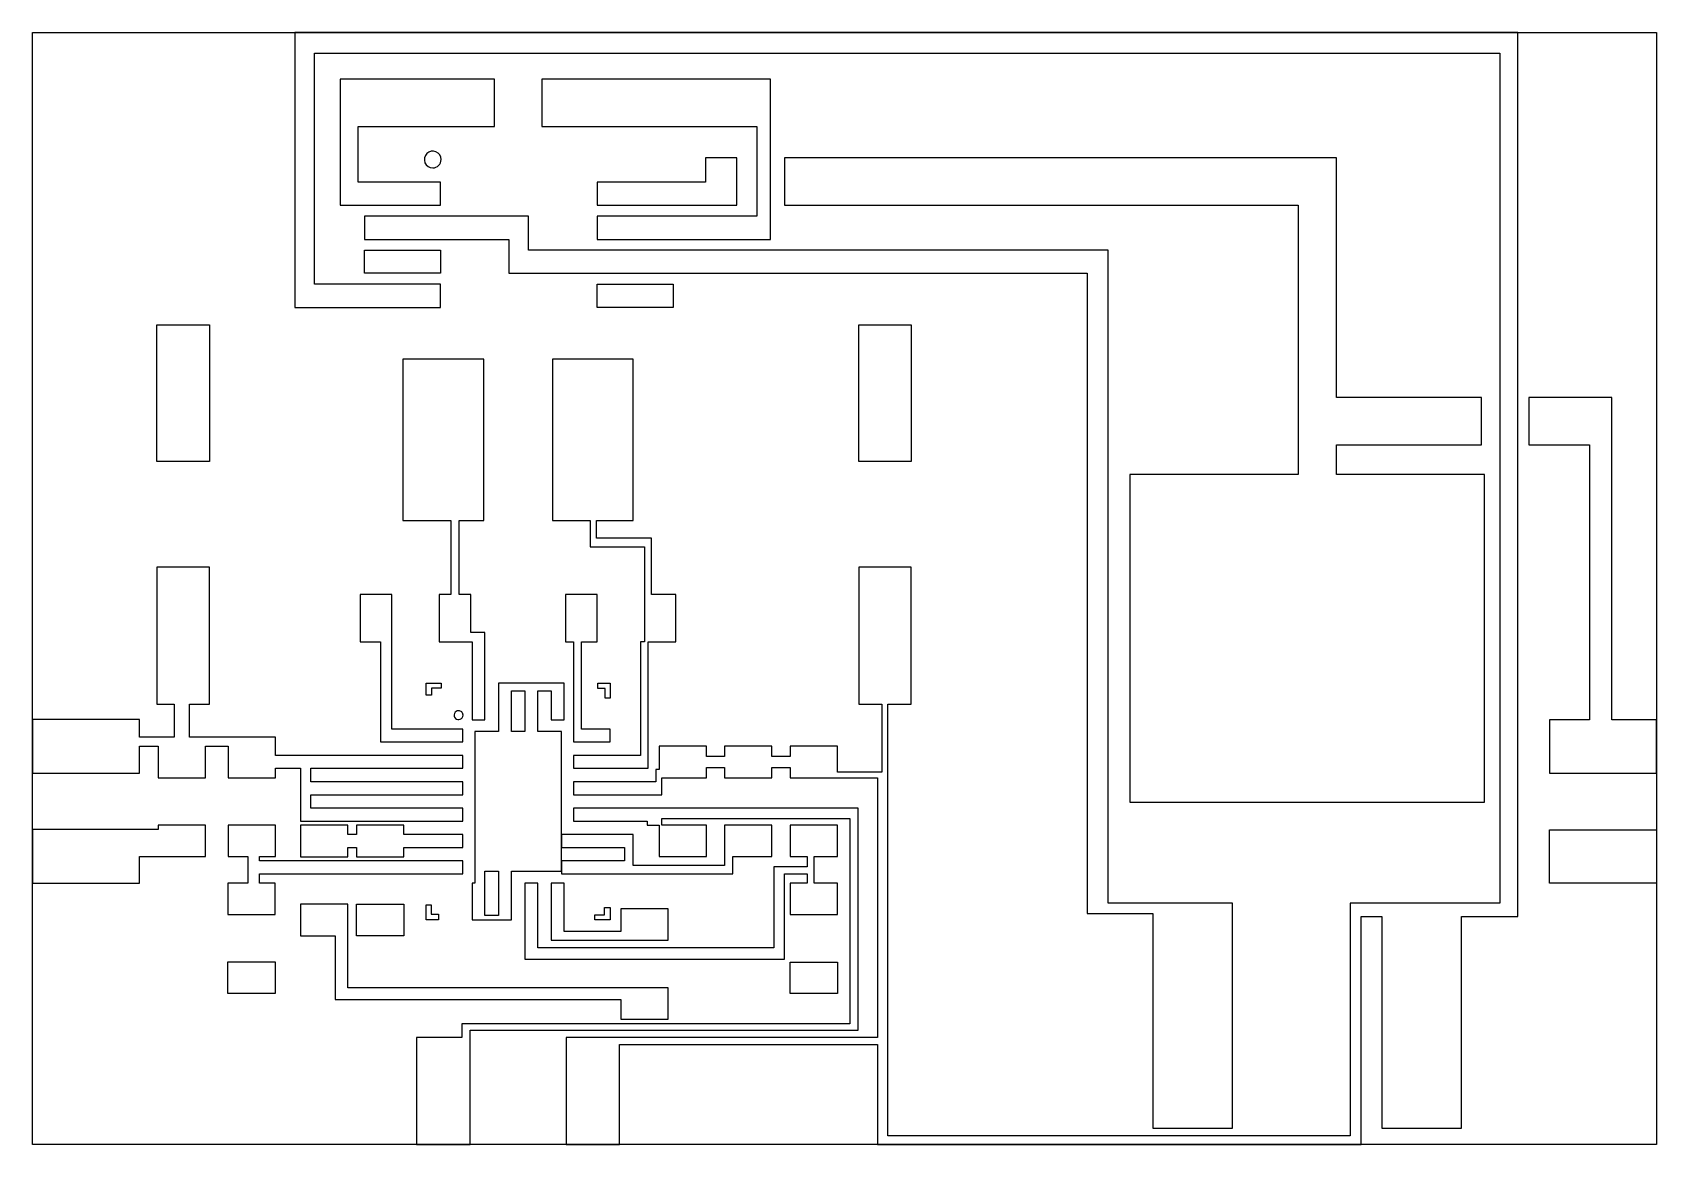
# Model space of a CAD drawing. Extents: x 95.8 to 126.6, y 142 to 163.1.
import ezdxf

# ---------------------------------------------------------------- set-up
doc = ezdxf.new("R2010")
doc.units = 0
doc.layers.add('bounding-box', color=7, linetype='CONTINUOUS')
doc.layers.add('drawing', color=7, linetype='CONTINUOUS')

msp = doc.modelspace()

# ---------------------------------------------------------------- linework, layer by layer
at = {"layer": 'bounding-box', "color": 7}
msp.add_lwpolyline([(95.79229, 163.08025), (126.586613, 163.08025), (126.586613, 141.994059), (95.79229, 141.994059)], close=True, dxfattribs=at)
at = {"layer": 'drawing', "color": 7}
for points in [[(100.767493, 163.08001), (100.767493, 162.68727), (100.767493, 157.864826), (101.139044, 157.864826), (102.090409, 157.864826), (103.530632, 157.864826), (103.530632, 158.305109), (102.090409, 158.305109), (101.139044, 158.305109), (101.139044, 162.68727), (123.617258, 162.68727), (123.617258, 146.567324), (122.891723, 146.567324), (121.381219, 146.567324), (120.775056, 146.567324), (120.775056, 146.315661), (120.775056, 142.160358), (112.010734, 142.160358), (112.010734, 143.888934), (112.010734, 144.025359), (112.010734, 149.055543), (112.010734, 150.346421), (112.456183, 150.346421), (112.456183, 152.942129), (111.460895, 152.942129), (111.460895, 150.346421), (111.894978, 150.346421), (111.894978, 149.055543), (111.813847, 149.055543), (111.058853, 149.055543), (111.058853, 149.546988), (110.161751, 149.546988), (110.161751, 149.349066), (109.812935, 149.349066), (109.812935, 149.546988), (108.915831, 149.546988), (108.915831, 149.349066), (108.573733, 149.349066), (108.573733, 149.546988), (107.676631, 149.546988), (107.676631, 149.103602), (107.612036, 149.103602), (107.612036, 148.87261), (106.744904, 148.87261), (106.049856, 148.87261), (106.049856, 148.627664), (106.744904, 148.627664), (107.723656, 148.627664), (107.723656, 148.87261), (107.723656, 148.950125), (108.573733, 148.950125), (108.573733, 149.14081), (108.915831, 149.14081), (108.915831, 148.950125), (109.812935, 148.950125), (109.812935, 149.14081), (110.161751, 149.14081), (110.161751, 148.950125), (111.058853, 148.950125), (111.813847, 148.950125), (111.813847, 144.025359), (106.924738, 144.025359), (106.924738, 144.02483), (105.909297, 144.02483), (105.909297, 141.993946), (106.924738, 141.993946), (106.924738, 143.888921), (111.813847, 143.888921), (111.813847, 141.993946), (112.010734, 141.993946), (120.775056, 141.993946), (120.987445, 141.993946), (120.987445, 142.160345), (120.987445, 146.315648), (121.381219, 146.315648), (121.381219, 142.300905), (122.891723, 142.300905), (122.891723, 146.315648), (123.959357, 146.315648), (123.959357, 146.567311), (123.959357, 162.687257), (123.959357, 163.079997), (123.617258, 163.079997)], [(101.629455, 162.195828), (101.629455, 161.298724), (101.629455, 160.245042), (101.629455, 159.804759), (102.090409, 159.804759), (103.530632, 159.804759), (103.530632, 160.245042), (102.090409, 160.245042), (101.966902, 160.245042), (101.966902, 161.298724), (103.952827, 161.298724), (104.550206, 161.298724), (104.550206, 162.195828), (103.952827, 162.195828), (101.966902, 162.195828)], [(105.449893, 162.195828), (105.449893, 161.298724), (106.047271, 161.298724), (109.525095, 161.298724), (109.525095, 159.594953), (107.940696, 159.594953), (106.500474, 159.594953), (106.500474, 159.15467), (107.940696, 159.15467), (109.783479, 159.15467), (109.783479, 159.594953), (109.783479, 162.195828), (106.047271, 162.195828)], [(103.540443, 160.67216)], [(108.552545, 160.701861), (108.552545, 160.245042), (107.940696, 160.245042), (106.500474, 160.245042), (106.500474, 159.804759), (107.940696, 159.804759), (108.552545, 159.804759), (109.149926, 159.804759), (109.149926, 160.701861)], [(110.050129, 160.701861), (110.050129, 159.804759), (110.646992, 159.804759), (119.792169, 159.804759), (119.792169, 156.159502), (119.792169, 155.262401), (119.792169, 154.700677), (116.601151, 154.700677), (116.601151, 148.486586), (123.325288, 148.486586), (123.325288, 154.700677), (120.519773, 154.700677), (120.519773, 155.262401), (122.671063, 155.262401), (123.267926, 155.262401), (123.267926, 156.159502), (122.671063, 156.159502), (120.519773, 156.159502), (120.519773, 160.701861), (110.646992, 160.701861)], [(102.090409, 159.594953), (102.090409, 159.15467), (103.530632, 159.15467), (104.824608, 159.15467), (104.824608, 158.514915), (105.196678, 158.514915), (106.500474, 158.514915), (107.940696, 158.514915), (115.791897, 158.514915), (115.791897, 146.567324), (115.791897, 146.37302), (117.034716, 146.37302), (117.034716, 142.300918), (118.545217, 142.300918), (118.545217, 146.567324), (117.034716, 146.567324), (116.188772, 146.567324), (116.188772, 158.514915), (116.188772, 158.954682), (115.791897, 158.954682), (107.940696, 158.954682), (106.500474, 158.954682), (105.196678, 158.954682), (105.196678, 159.594953), (104.999791, 159.594953), (103.530632, 159.594953)], [(103.53058, 158.9549), (103.53058, 158.514764), (102.090443, 158.514764), (102.090443, 158.9549)], [(107.94044, 158.3049), (107.94044, 157.864764), (106.500303, 157.864764), (106.500303, 158.3049)], [(98.152466, 157.53799), (99.148144, 157.53799), (99.148144, 154.942312), (98.152466, 154.942312)], [(111.46072, 157.53799), (112.456398, 157.53799), (112.456398, 154.942312), (111.46072, 154.942312)], [(102.815944, 156.887106), (102.815944, 153.829412), (103.723899, 153.829412), (103.723899, 152.420196), (103.503758, 152.420196), (103.503758, 151.523095), (104.101137, 151.523095), (104.127489, 151.523095), (104.127489, 150.744847), (104.127489, 150.049799), (104.372438, 150.049799), (104.372438, 150.744847), (104.372438, 151.523095), (104.372438, 151.702927), (104.127489, 151.702927), (104.101137, 151.702927), (104.101137, 152.420196), (103.88203, 152.420196), (103.88203, 153.829412), (104.350218, 153.829412), (104.350218, 156.887106)], [(105.649881, 156.887106), (105.649881, 153.829412), (106.369732, 153.829412), (106.369732, 153.493515), (106.369732, 153.328667), (107.396027, 153.328667), (107.396027, 152.420196), (107.396027, 151.523095), (107.321097, 151.523095), (107.321097, 149.372321), (106.744904, 149.372321), (106.049856, 149.372321), (106.049856, 149.127375), (106.744904, 149.127375), (107.46424, 149.127375), (107.46424, 149.372321), (107.46424, 151.523095), (107.993406, 151.523095), (107.993406, 152.420196), (107.529869, 152.420196), (107.529869, 153.493515), (106.484972, 153.493515), (106.484972, 153.829412), (107.184154, 153.829412), (107.184154, 156.887106)], [(124.168131, 156.159502), (124.168131, 155.262401), (124.76551, 155.262401), (125.315865, 155.262401), (125.315865, 150.049799), (124.555704, 150.049799), (124.555704, 149.034874), (126.586587, 149.034874), (126.586587, 150.049799), (125.742193, 150.049799), (125.742193, 156.159502), (124.76551, 156.159502)], [(98.152663, 152.942129), (98.152663, 150.346421), (98.478741, 150.346421), (98.478741, 149.71907), (97.823484, 149.71907), (97.823484, 150.051866), (95.792085, 150.051866), (95.792085, 149.03694), (97.823484, 149.03694), (97.823484, 149.546988), (98.174885, 149.546988), (98.174885, 148.950125), (99.071987, 148.950125), (99.071987, 149.546988), (99.501419, 149.546988), (99.501419, 148.950125), (100.398521, 148.950125), (100.398521, 149.127375), (100.873429, 149.127375), (100.873429, 148.87261), (100.873429, 148.627664), (100.873429, 148.127435), (101.067215, 148.127435), (103.255195, 148.127435), (103.950242, 148.127435), (103.950242, 148.372381), (103.255195, 148.372381), (101.067215, 148.372381), (101.067215, 148.627664), (103.255195, 148.627664), (103.950242, 148.627664), (103.950242, 148.87261), (103.255195, 148.87261), (101.067215, 148.87261), (101.067215, 149.127375), (103.255195, 149.127375), (103.950242, 149.127375), (103.950242, 149.372321), (103.255195, 149.372321), (100.398521, 149.372321), (100.398521, 149.546988), (100.398521, 149.71907), (98.768132, 149.71907), (98.768132, 150.346421), (99.147952, 150.346421), (99.147952, 152.942129)], [(102.006692, 152.420196), (102.006692, 151.523095), (102.393233, 151.523095), (102.393233, 149.872547), (102.393233, 149.627601), (103.255195, 149.627601), (103.950242, 149.627601), (103.950242, 149.872547), (103.255195, 149.872547), (102.604071, 149.872547), (102.604071, 151.523095), (102.603542, 151.523095), (102.603542, 152.420196)], [(105.898962, 152.420196), (105.898962, 151.523095), (106.049856, 151.523095), (106.049856, 149.872547), (106.049856, 149.627601), (106.744904, 149.627601), (106.744904, 149.872547), (106.202817, 149.872547), (106.202817, 151.523095), (106.496341, 151.523095), (106.496341, 152.420196)], [(103.25506, 150.74494), (103.54178, 150.74494), (103.54178, 150.64974), (103.35999, 150.64974), (103.35999, 150.5118), (103.25506, 150.5118)], [(104.627721, 150.744847), (104.627721, 150.596018), (104.627721, 150.049799), (104.627721, 149.822422), (104.17762, 149.822422), (104.17762, 147.177623), (104.17762, 146.950245), (104.127492, 146.950245), (104.127492, 146.255198), (104.37244, 146.255198), (104.872667, 146.255198), (104.872667, 146.338396), (104.872667, 146.950245), (104.872667, 147.177623), (105.822479, 147.177623), (105.822479, 149.822422), (105.372378, 149.822422), (105.372378, 150.049799), (105.372378, 150.596018), (105.627661, 150.596018), (105.627661, 150.049799), (105.872607, 150.049799), (105.872607, 150.596018), (105.872607, 150.744847), (105.627661, 150.744847), (104.872667, 150.744847)], [(104.872667, 150.596018), (105.127432, 150.596018), (105.127432, 150.049799), (105.127432, 149.822422), (104.872667, 149.822422), (104.872667, 150.049799)], [(106.74492, 150.74494), (106.74492, 150.45822), (106.64972, 150.45822), (106.64972, 150.64001), (106.51178, 150.64001), (106.51178, 150.74494)], [(103.87109, 150.220246)], [(106.049856, 148.372381), (106.049856, 148.127435), (106.744904, 148.127435), (107.449254, 148.127435), (107.449254, 148.04992), (107.676631, 148.04992), (107.676631, 147.452541), (108.573733, 147.452541), (108.573733, 148.04992), (107.723656, 148.04992), (107.723656, 148.175494), (111.290879, 148.175494), (111.290879, 144.283224), (103.931123, 144.283224), (103.931123, 144.163852), (103.931123, 144.024843), (103.07536, 144.024843), (103.07536, 141.993959), (104.090286, 141.993959), (104.090286, 144.024843), (104.090286, 144.163852), (111.447975, 144.163852), (111.447975, 144.283224), (111.447975, 148.372381), (111.290879, 148.372381), (107.723656, 148.372381), (107.449254, 148.372381), (106.744904, 148.372381)], [(98.174885, 148.04992), (98.174885, 147.965171), (97.823484, 147.965171), (95.792085, 147.965171), (95.792085, 146.950245), (97.823484, 146.950245), (97.823484, 147.453057), (98.174885, 147.453057), (99.071987, 147.453057), (99.071987, 148.04992)], [(99.501419, 148.04992), (99.501419, 147.452541), (99.872973, 147.452541), (99.872973, 146.95283), (99.494185, 146.95283), (99.494185, 146.355451), (100.391287, 146.355451), (100.391287, 146.95283), (100.099832, 146.95283), (100.099832, 147.127495), (103.255195, 147.127495), (103.950242, 147.127495), (103.950242, 147.372444), (103.255195, 147.372444), (100.099832, 147.372444), (100.099832, 147.452541), (100.398521, 147.452541), (100.398521, 148.04992)], [(100.873429, 148.047338), (100.873429, 147.449956), (101.770531, 147.449956), (101.770531, 147.627724), (101.934345, 147.627724), (101.934345, 147.449956), (102.831965, 147.449956), (102.831965, 147.627724), (103.255195, 147.627724), (103.950242, 147.627724), (103.950242, 147.87267), (103.255195, 147.87267), (102.831965, 147.87267), (102.831965, 148.047338), (101.934345, 148.047338), (101.934345, 147.87267), (101.770531, 147.87267), (101.770531, 148.047338)], [(110.161751, 148.04992), (110.161751, 147.453057), (110.479561, 147.453057), (110.479561, 147.260305), (109.851691, 147.260305), (109.851691, 147.124913), (109.851691, 145.720864), (105.372378, 145.720864), (105.372378, 146.255198), (105.372378, 146.950245), (105.127432, 146.950245), (105.127432, 146.255198), (105.127432, 145.720864), (105.127432, 145.511058), (109.851691, 145.511058), (110.050129, 145.511058), (110.050129, 147.124913), (110.479561, 147.124913), (110.479561, 146.950245), (110.161751, 146.950245), (110.161751, 146.352866), (111.058853, 146.352866), (111.058853, 146.950245), (110.746211, 146.950245), (110.612368, 146.950245), (110.612368, 147.453057), (110.746211, 147.453057), (111.058853, 147.453057), (111.058853, 148.04992)], [(108.915831, 148.04992), (108.915831, 147.453057), (108.915831, 147.287176), (107.179503, 147.287176), (107.179503, 147.87267), (107.019306, 147.87267), (106.744904, 147.87267), (106.049856, 147.87267), (105.822479, 147.87267), (105.822479, 147.627724), (106.049856, 147.627724), (106.744904, 147.627724), (107.019306, 147.627724), (107.019306, 147.372444), (106.744904, 147.372444), (106.049856, 147.372444), (105.822479, 147.372444), (105.822479, 147.127495), (106.049856, 147.127495), (106.744904, 147.127495), (107.019306, 147.127495), (108.915831, 147.127495), (109.06931, 147.127495), (109.06931, 147.453057), (109.812935, 147.453057), (109.812935, 148.04992)], [(126.58662, 147.96297), (126.58662, 146.947942), (124.555592, 146.947942), (124.555592, 147.96297)], [(104.37244, 147.177623), (104.627721, 147.177623), (104.627721, 146.950245), (104.627721, 146.338396), (104.37244, 146.338396), (104.37244, 146.950245)], [(105.627661, 146.950245), (105.627661, 146.255198), (105.627661, 145.867107), (105.872607, 145.867107), (106.945926, 145.867107), (107.843546, 145.867107), (107.843546, 146.464489), (106.945926, 146.464489), (106.945926, 146.036089), (105.872607, 146.036089), (105.872607, 146.255198), (105.872607, 146.950245)], [(100.873429, 146.549754), (100.873429, 145.952891), (101.528686, 145.952891), (101.528686, 144.967421), (101.528686, 144.745729), (106.945926, 144.745729), (106.945926, 144.370042), (107.843546, 144.370042), (107.843546, 144.967421), (106.945926, 144.967421), (101.770531, 144.967421), (101.770531, 145.952891), (101.770531, 146.549754)], [(102.83173, 146.54999), (102.83173, 145.952787), (101.934527, 145.952787), (101.934527, 146.54999)], [(103.25506, 146.25507), (103.25506, 146.54179), (103.35026, 146.54179), (103.35026, 146.36), (103.4882, 146.36), (103.4882, 146.25507)], [(106.74492, 146.25507), (106.4582, 146.25507), (106.4582, 146.35027), (106.63999, 146.35027), (106.63999, 146.48821), (106.74492, 146.48821)], [(100.39146, 145.45538), (100.39146, 144.858177), (99.494257, 144.858177), (99.494257, 145.45538)], [(111.05907, 145.4528), (111.05907, 144.855597), (110.161867, 144.855597), (110.161867, 145.4528)]]:
    msp.add_lwpolyline(points, close=True, dxfattribs=at)
for points in [[(103.269264, 160.784486), (103.223832, 160.739054), (103.210241, 160.670729), (103.234829, 160.61137)], [(103.44238, 160.818921), (103.383021, 160.843509), (103.314696, 160.829918), (103.269264, 160.784486)], [(103.540443, 160.67216), (103.540443, 160.73641), (103.50174, 160.794334), (103.44238, 160.818921)], [(103.234829, 160.61137), (103.259416, 160.55201), (103.31734, 160.513307), (103.38159, 160.513307)], [(103.38159, 160.513307), (103.42372, 160.513307), (103.464125, 160.530043), (103.493916, 160.559834)], [(103.493916, 160.559834), (103.523707, 160.589625), (103.540443, 160.63003), (103.540443, 160.67216)], [(103.792453, 150.167702), (103.779279, 150.135897), (103.786561, 150.099287), (103.810904, 150.074944)], [(103.87109, 150.220246), (103.836664, 150.220246), (103.805628, 150.199508), (103.792453, 150.167702)], [(103.810904, 150.074944), (103.835247, 150.050601), (103.871857, 150.043319), (103.903662, 150.056493)], [(103.931276, 150.195316), (103.915314, 150.211278), (103.893664, 150.220246), (103.87109, 150.220246)], [(103.903662, 150.056493), (103.935468, 150.069668), (103.956206, 150.100704), (103.956206, 150.13513)], [(103.956206, 150.13513), (103.956206, 150.157704), (103.947238, 150.179354), (103.931276, 150.195316)]]:
    msp.add_open_spline(points, degree=3, dxfattribs=at)

doc.saveas('drawing.dxf')
